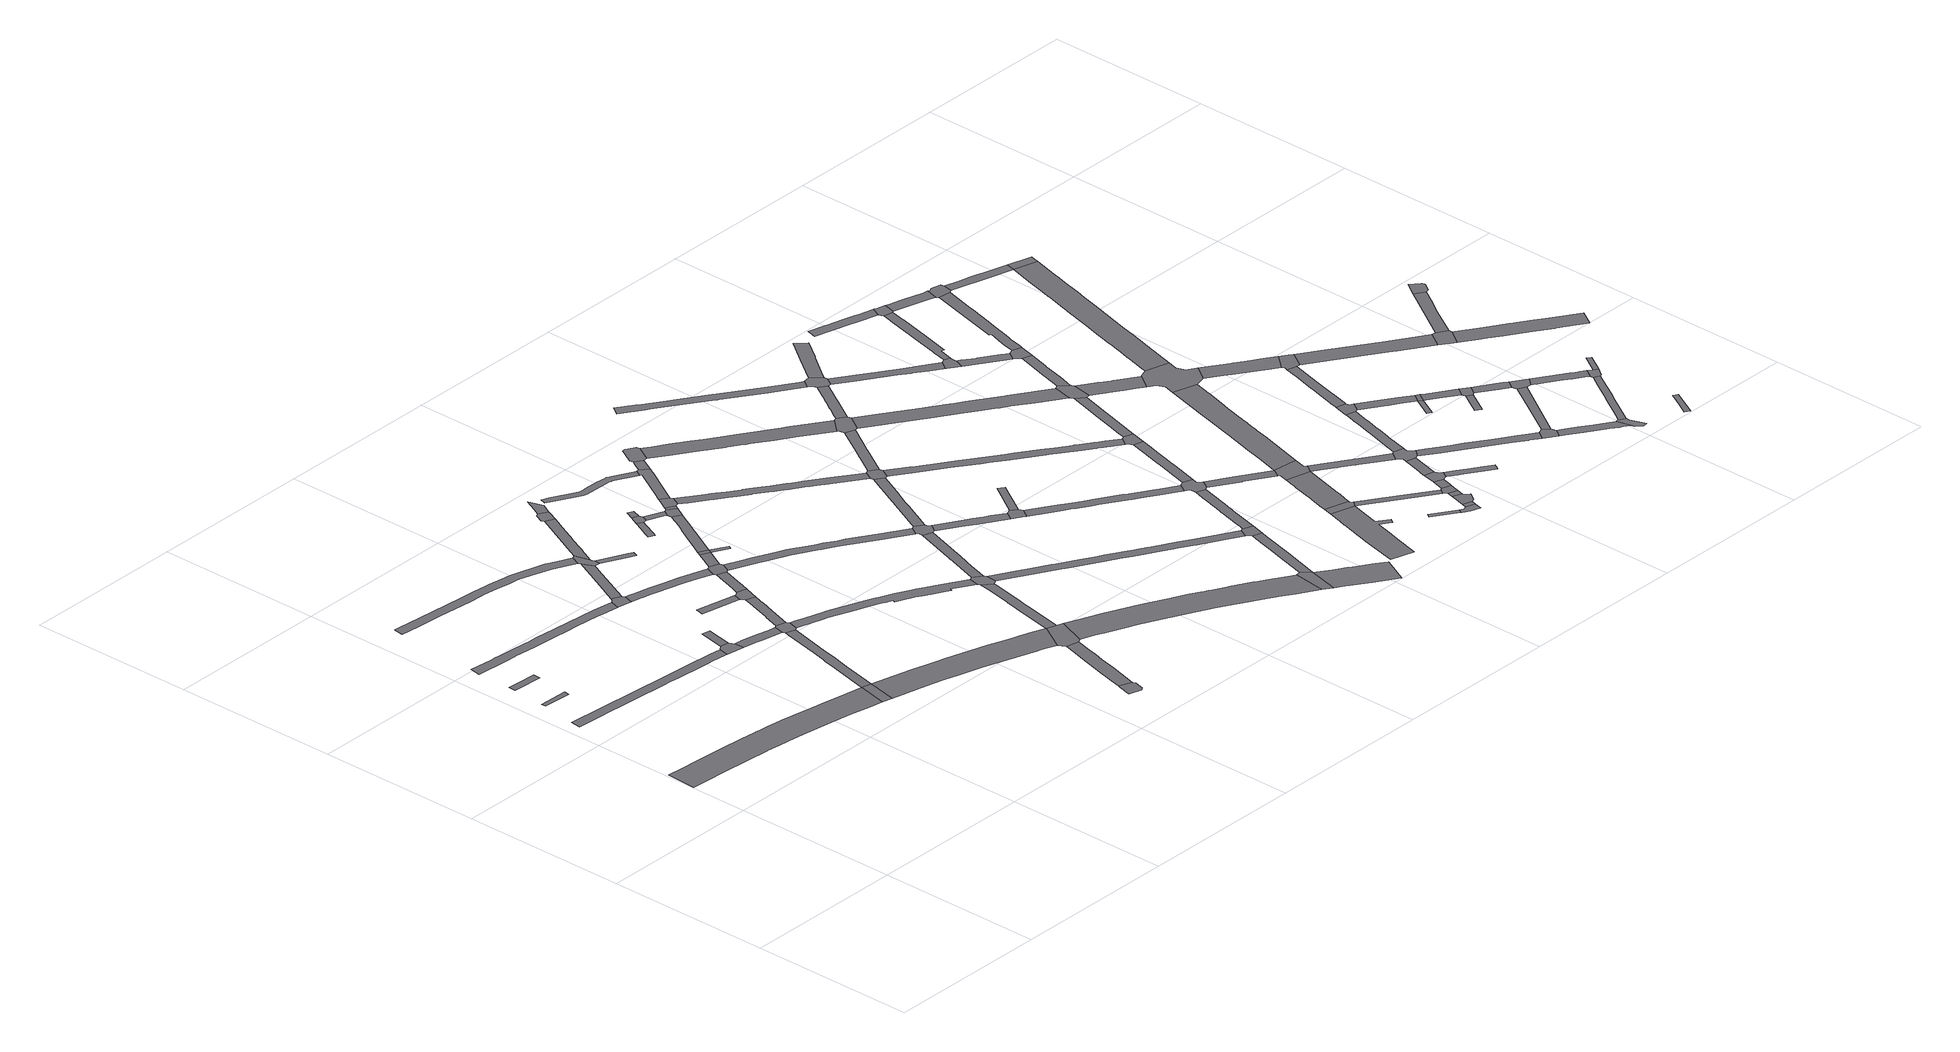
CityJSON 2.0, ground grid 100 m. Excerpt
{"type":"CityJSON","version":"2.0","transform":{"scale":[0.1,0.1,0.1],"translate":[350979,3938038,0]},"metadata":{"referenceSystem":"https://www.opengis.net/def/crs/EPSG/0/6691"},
"CityObjects":{
"road1":{"type":"Road","attributes":{"RoadStructureAttribute.sectionType":"1"},"geometry":[{"type":"MultiSurface","lod":"1","boundaries":[[[0,1,2,3]]]}]},
"road2":{"type":"Road","attributes":{"RoadStructureAttribute.sectionType":"1"},"geometry":[{"type":"MultiSurface","lod":"1","boundaries":[[[4,5,6,7,8,9]]]}]},
"road3":{"type":"Road","attributes":{"RoadStructureAttribute.sectionType":"1"},"geometry":[{"type":"MultiSurface","lod":"1","boundaries":[[[10,11,12,13,14,15,16,17,18,19,20,21,22,23,24,25,26,27,28,29,30,31,32,33,34,35,36,37,38,39,40,41,42,43,44]]]}]},
"road4":{"type":"Road","attributes":{"RoadStructureAttribute.sectionType":"1"},"geometry":[{"type":"MultiSurface","lod":"1","boundaries":[[[45,46,47,48,49,50,51,52,53,54,55,56,57,58,59,60,61,62,63,64,65,66,67,68,69,70,71]]]}]},
"road5":{"type":"Road","attributes":{"RoadStructureAttribute.sectionType":"1"},"geometry":[{"type":"MultiSurface","lod":"1","boundaries":[[[72,73,74,75,76,77,78,79,80,81,82,83,84,85,86,87,88,89,90,91,92,93,94,95,96,97,98,99,100]]]}]},
"road6":{"type":"Road","geometry":[{"type":"MultiSurface","lod":"1","boundaries":[[[43,101,102,103,44]]]}]},
"road7":{"type":"Road","attributes":{"RoadStructureAttribute.sectionType":"1"},"geometry":[{"type":"MultiSurface","lod":"1","boundaries":[[[104,105,106,107,108,109,110,111,112,113,114,115,116,117,118,119,120,121,122,123,124,125,126,127,128,129,130,131,132,133,134]]]}]},
"road8":{"type":"Road","geometry":[{"type":"MultiSurface","lod":"1","boundaries":[[[135,59,58,136,137,138,139]]]}]},
"road9":{"type":"Road","attributes":{"RoadStructureAttribute.sectionType":"1"},"geometry":[{"type":"MultiSurface","lod":"1","boundaries":[[[140,141,135,139]]]}]},
"road10":{"type":"Road","attributes":{"RoadStructureAttribute.sectionType":"1"},"geometry":[{"type":"MultiSurface","lod":"1","boundaries":[[[142,143,144,145,146,147,148,149,150,151,152,153,154,155,156,157,158,44,103]]]}]},
"road11":{"type":"Road","attributes":{"RoadStructureAttribute.sectionType":"1"},"geometry":[{"type":"MultiSurface","lod":"1","boundaries":[[[159,160,161,162,163,164,165,138,137,166,167,168,169]]]}]},
"road12":{"type":"Road","geometry":[{"type":"MultiSurface","lod":"1","boundaries":[[[170,82,81,171,172,173,174,175,176,177]]]}]},
"road13":{"type":"Road","geometry":[{"type":"MultiSurface","lod":"1","boundaries":[[[147,146,178,179,180,181,159,169]]]}]},
"road14":{"type":"Road","attributes":{"RoadStructureAttribute.sectionType":"1"},"geometry":[{"type":"MultiSurface","lod":"1","boundaries":[[[182,183,184,185,177,176,186,187,188,189,190]]]}]},
"road15":{"type":"Road","attributes":{"RoadStructureAttribute.sectionType":"1"},"geometry":[{"type":"MultiSurface","lod":"1","boundaries":[[[191,192,193,194]]]}]},
"road16":{"type":"Road","attributes":{"RoadStructureAttribute.sectionType":"1"},"geometry":[{"type":"MultiSurface","lod":"1","boundaries":[[[195,196,197,198,199,200,201,202,203,204,205,206,207,103,102,208,209,210,211,212,213,214,215,216,217]]]}]},
"road17":{"type":"Road","attributes":{"RoadStructureAttribute.sectionType":"1"},"geometry":[{"type":"MultiSurface","lod":"1","boundaries":[[[180,218,219,220,221,222,223,224,225,226,227,228,181]]]}]},
"road18":{"type":"Road","attributes":{"RoadStructureAttribute.sectionType":"1"},"geometry":[{"type":"MultiSurface","lod":"1","boundaries":[[[229,230,231,232,233,234,235,236,237,238,239,240,241,242,243,244,175,174]]]}]},
"road19":{"type":"Road","geometry":[{"type":"MultiSurface","lod":"1","boundaries":[[[245,246,247,248,118,117,182,190,249]]]}]},
"road20":{"type":"Road","geometry":[{"type":"MultiSurface","lod":"1","boundaries":[[[250,251,252,253,254,255,256,257,258]]]}]},
"road21":{"type":"Road","geometry":[{"type":"MultiSurface","lod":"1","boundaries":[[[193,224,223,259,260,261,194]]]}]},
"road22":{"type":"Road","attributes":{"RoadStructureAttribute.sectionType":"1"},"geometry":[{"type":"MultiSurface","lod":"1","boundaries":[[[262,263,264,265,245,249]]]}]},
"road23":{"type":"Road","attributes":{"RoadStructureAttribute.sectionType":"1"},"geometry":[{"type":"MultiSurface","lod":"1","boundaries":[[[259,266,267,268,269,270,271,260]]]}]},
"road24":{"type":"Road","attributes":{"RoadStructureAttribute.sectionType":"1"},"geometry":[{"type":"MultiSurface","lod":"1","boundaries":[[[272,273,274,275,253,252,276,277,278,279,280,281,282]]]}]},
"road25":{"type":"Road","attributes":{"RoadStructureAttribute.sectionType":"1"},"geometry":[{"type":"MultiSurface","lod":"1","boundaries":[[[283,284,285,286,287,288,289,290,291,292,293,294,295,296,297,248,247]]]}]},
"road26":{"type":"Road","geometry":[{"type":"MultiSurface","lod":"1","boundaries":[[[238,237,270,269,298,299,300,301]]]}]},
"road27":{"type":"Road","attributes":{"RoadStructureAttribute.sectionType":"1"},"geometry":[{"type":"MultiSurface","lod":"1","boundaries":[[[302,303,304,305,306,307,308,309,310,311,312,313,314,315,316,179,178,317,318,319,320,321,322,323,324,325,326,327,328,329,330,331,332,333,334]]]}]},
"road28":{"type":"Road","attributes":{"RoadStructureAttribute.sectionType":"1"},"geometry":[{"type":"MultiSurface","lod":"1","boundaries":[[[301,300,335,336]]]}]},
"road29":{"type":"Road","geometry":[{"type":"MultiSurface","lod":"1","boundaries":[[[295,294,337,338,339,340,341]]]}]},
"road30":{"type":"Road","geometry":[{"type":"MultiSurface","lod":"1","boundaries":[[[335,342,343,344,336]]]}]},
"road31":{"type":"Road","geometry":[{"type":"MultiSurface","lod":"1","boundaries":[[[281,345,346,347,195,217,282]]]}]},
"road32":{"type":"Road","attributes":{"RoadStructureAttribute.sectionType":"1"},"geometry":[{"type":"MultiSurface","lod":"1","boundaries":[[[338,348,349,350,339]]]}]},
"road33":{"type":"Road","geometry":[{"type":"MultiSurface","lod":"1","boundaries":[[[335,351,352,353,342]]]}]},
"road34":{"type":"Road","attributes":{"RoadStructureAttribute.sectionType":"1"},"geometry":[{"type":"MultiSurface","lod":"1","boundaries":[[[354,355,356,357,358,359,360,361]]]}]},
"road35":{"type":"Road","attributes":{"RoadStructureAttribute.sectionType":"1"},"geometry":[{"type":"MultiSurface","lod":"1","boundaries":[[[362,363,364,365,366,367,368,369,343,342,370,371,372,373,374,375,376,377]]]}]},
"road36":{"type":"Road","geometry":[{"type":"MultiSurface","lod":"1","boundaries":[[[360,378,379,380,381,382,361]]]}]},
"road37":{"type":"Road","attributes":{"RoadStructureAttribute.sectionType":"1"},"geometry":[{"type":"MultiSurface","lod":"1","boundaries":[[[347,383,384,385,386,387,388,389,390,391,392,393,394,395,396,397,195]]]}]},
"road38":{"type":"Road","geometry":[{"type":"MultiSurface","lod":"1","boundaries":[[[398,399,382,381]]]}]},
"road39":{"type":"Road","attributes":{"RoadStructureAttribute.sectionType":"1"},"geometry":[{"type":"MultiSurface","lod":"1","boundaries":[[[379,378,400,401,402,403]]]}]},
"road40":{"type":"Road","attributes":{"RoadStructureAttribute.sectionType":"1"},"geometry":[{"type":"MultiSurface","lod":"1","boundaries":[[[404,405,406,407,408,409,410,411,412,413,414,415,416,299,298,417,418,419,420,421,422,423,424,425,426,427,428]]]}]},
"road41":{"type":"Road","geometry":[{"type":"MultiSurface","lod":"1","boundaries":[[[402,377,376,429,430,403]]]}]},
"road42":{"type":"Road","attributes":{"RoadStructureAttribute.sectionType":"1"},"geometry":[{"type":"MultiSurface","lod":"1","boundaries":[[[431,430,429,432]]]}]},
"road43":{"type":"Road","geometry":[{"type":"MultiSurface","lod":"1","boundaries":[[[333,390,389,433,434,435,436,334]]]}]},
"road44":{"type":"Road","attributes":{"RoadStructureAttribute.sectionType":"1"},"geometry":[{"type":"MultiSurface","lod":"1","boundaries":[[[437,438,439,440,441,442,443,444,445,446,447,448,449,450,451,452,453,454,455,456,457,458,459,460,461,462,463,464,465,466]]]}]},
"road45":{"type":"Road","geometry":[{"type":"MultiSurface","lod":"1","boundaries":[[[467,468,469,470,471,431,432]]]}]},
"road46":{"type":"Road","attributes":{"RoadStructureAttribute.sectionType":"1"},"geometry":[{"type":"MultiSurface","lod":"1","boundaries":[[[472,473,474,475,476,436,435,477,478,479,480,481,482,483]]]}]},
"road47":{"type":"Road","attributes":{"RoadStructureAttribute.sectionType":"1"},"geometry":[{"type":"MultiSurface","lod":"1","boundaries":[[[449,448,484,485,486,487,470,469,488,489,490,491,492,493,494,495,496]]]}]},
"road48":{"type":"Road","attributes":{"RoadStructureAttribute.sectionType":"1"},"geometry":[{"type":"MultiSurface","lod":"1","boundaries":[[[497,498,499,500,501,502,503,504,505,506,507,508,509,510,511,512,513,514,515,516,517,518,519,346,345,520,521,522,523,524,525,526,527,528,529,530,531,532,533,534]]]}]},
"road49":{"type":"Road","geometry":[{"type":"MultiSurface","lod":"1","boundaries":[[[495,535,536,537,496]]]}]},
"road50":{"type":"Road","geometry":[{"type":"MultiSurface","lod":"1","boundaries":[[[482,538,539,540,541,542,404,428,543,544,483]]]}]},
"road51":{"type":"Road","attributes":{"RoadStructureAttribute.sectionType":"1"},"geometry":[{"type":"MultiSurface","lod":"1","boundaries":[[[545,546,547,548,549,550,551,552,553,554,555,556,557,558,559,560,561,562,563,564,468,467,565,566,567,568,569,570,571,572,573,574,575,576,577,578,579,580,581,582]]]}]},
"road52":{"type":"Road","geometry":[{"type":"MultiSurface","lod":"1","boundaries":[[[536,535,583,584,585,586,587,588]]]}]},
"road53":{"type":"Road","attributes":{"RoadStructureAttribute.sectionType":"1"},"geometry":[{"type":"MultiSurface","lod":"1","boundaries":[[[589,590,591,592,593,594,595,596,597,539,538]]]}]},
"road54":{"type":"Road","attributes":{"RoadStructureAttribute.sectionType":"1"},"geometry":[{"type":"MultiSurface","lod":"1","boundaries":[[[598,599,600,601,602,603,604,605,606,607,608,609,610,611,612,613,614,615,616,617,618,619,620,621,622,623,624,625,626,627,628,629,434,433]]]}]},
"road55":{"type":"Road","attributes":{"RoadStructureAttribute.sectionType":"1"},"geometry":[{"type":"MultiSurface","lod":"1","boundaries":[[[630,631,632,542,541,633,634,635,636,637]]]}]},
"road56":{"type":"Road","geometry":[{"type":"MultiSurface","lod":"1","boundaries":[[[638,593,592,639,640,641,642]]]}]},
"road57":{"type":"Road","geometry":[{"type":"MultiSurface","lod":"1","boundaries":[[[497,534,643,644,645]]]}]},
"road58":{"type":"Road","geometry":[{"type":"MultiSurface","lod":"1","boundaries":[[[581,637,636,646,647,648,649,582]]]}]},
"road59":{"type":"Road","attributes":{"RoadStructureAttribute.sectionType":"1"},"geometry":[{"type":"MultiSurface","lod":"1","boundaries":[[[650,651,652,653,654,655,656,657,658,659,660,661,662,663,664,665,666,667,668,669,670,671,672,673,674,675,584,583]]]}]},
"road60":{"type":"Road","attributes":{"RoadStructureAttribute.sectionType":"1"},"geometry":[{"type":"MultiSurface","lod":"1","boundaries":[[[676,677,638,642]]]}]},
"road61":{"type":"Road","attributes":{"RoadStructureAttribute.sectionType":"1"},"geometry":[{"type":"MultiSurface","lod":"1","boundaries":[[[678,679,680,681,682,683,684,685,686,687,688,644,643]]]}]},
"road62":{"type":"Road","attributes":{"RoadStructureAttribute.sectionType":"1"},"geometry":[{"type":"MultiSurface","lod":"1","boundaries":[[[644,689,690,691,692,693,694,695,696,697,698,699,700,645]]]}]},
"road63":{"type":"Road","attributes":{"RoadStructureAttribute.sectionType":"1"},"geometry":[{"type":"MultiSurface","lod":"1","boundaries":[[[701,702,703,704,705,706,649,648,707,708,709,710,711]]]}]},
"road64":{"type":"Road","attributes":{"RoadStructureAttribute.sectionType":"1"},"geometry":[{"type":"MultiSurface","lod":"1","boundaries":[[[712,713,714,715,716,717,718,719,720,721,722,723,724,725,726,727,728,729,730,731,732,733,734,641,640]]]}]},
"road65":{"type":"Road","geometry":[{"type":"MultiSurface","lod":"1","boundaries":[[[735,613,612,736,697,696,737,738]]]}]},
"road66":{"type":"Road","attributes":{"RoadStructureAttribute.sectionType":"1"},"geometry":[{"type":"MultiSurface","lod":"1","boundaries":[[[739,740,741,742,743,744,745,746,747,748,749,750,751,752,753,754,755,756,757,758,759]]]}]},
"road67":{"type":"Road","geometry":[{"type":"MultiSurface","lod":"1","boundaries":[[[760,761,762,662,661,763,764,765,766,701,711,767]]]}]},
"road68":{"type":"Road","attributes":{"RoadStructureAttribute.sectionType":"1"},"geometry":[{"type":"MultiSurface","lod":"1","boundaries":[[[768,769,770,771,772,773,774,775,776,777,778,779,780,781,782,735,738]]]}]},
"road69":{"type":"Road","attributes":{"RoadStructureAttribute.sectionType":"1"},"geometry":[{"type":"MultiSurface","lod":"1","boundaries":[[[783,784,785,786,787,788,789,790,791,792,793,794,795,796,797,798,799,800,801,802,803,804,805,806,807,808,809,810,811,812,813,814,815,816,817,818,819,820,821,822,647,646]]]}]},
"road70":{"type":"Road","attributes":{"RoadStructureAttribute.sectionType":"1"},"geometry":[{"type":"MultiSurface","lod":"1","boundaries":[[[823,824,825,826,827,828,829,830,831,832,833,834,835,836,762,761]]]}]},
"road71":{"type":"Road","geometry":[{"type":"MultiSurface","lod":"1","boundaries":[[[837,838,839,840,841,724,723,842,843,774,773,844]]]}]},
"road72":{"type":"Road","geometry":[{"type":"MultiSurface","lod":"1","boundaries":[[[845,846,847,848,849,850]]]}]},
"road73":{"type":"Road","geometry":[{"type":"MultiSurface","lod":"1","boundaries":[[[851,739,759,852,828,827,853,854,855]]]}]},
"road74":{"type":"Road","geometry":[{"type":"MultiSurface","lod":"1","boundaries":[[[856,857,858,859,860,861,862,863,864,865,866,847,867,868,869,870,848,847,846,871,872,873,874,875,876,877,878,879,880,881,882,883]]]}]},
"road75":{"type":"Road","attributes":{"RoadStructureAttribute.sectionType":"1"},"geometry":[{"type":"MultiSurface","lod":"1","boundaries":[[[884,885,886,887,888,889,890,891,892,893,894,895,841,840]]]}]},
"road76":{"type":"Road","attributes":{"RoadStructureAttribute.sectionType":"1"},"geometry":[{"type":"MultiSurface","lod":"1","boundaries":[[[896,897,898,899,900,901,837,844]]]}]},
"road77":{"type":"Road","attributes":{"RoadStructureAttribute.sectionType":"1"},"geometry":[{"type":"MultiSurface","lod":"1","boundaries":[[[902,903,904,905,906,907,908,909,910,911,912,913,914,915,916,917,918,919,920,921,922,760,767]]]}]},
"road78":{"type":"Road","attributes":{"RoadStructureAttribute.sectionType":"1"},"geometry":[{"type":"MultiSurface","lod":"1","boundaries":[[[923,924,925,926]]]}]},
"road79":{"type":"Road","geometry":[{"type":"MultiSurface","lod":"1","boundaries":[[[927,801,800,928,891,890,929]]]}]},
"road80":{"type":"Road","attributes":{"RoadStructureAttribute.sectionType":"1"},"geometry":[{"type":"MultiSurface","lod":"1","boundaries":[[[930,931,932,933,934,935,936,937,851,855]]]}]},
"road81":{"type":"Road","geometry":[{"type":"MultiSurface","lod":"1","boundaries":[[[938,939,940,941,942,943,899,898]]]}]},
"road82":{"type":"Road","attributes":{"RoadStructureAttribute.sectionType":"1"},"geometry":[{"type":"MultiSurface","lod":"1","boundaries":[[[853,944,945,946,947,948,949,950,951,952,953,954,955,956,957,854]]]}]},
"road83":{"type":"Road","geometry":[{"type":"MultiSurface","lod":"1","boundaries":[[[958,959,960,961,962,923,926,963,964]]]}]},
"road84":{"type":"Road","attributes":{"RoadStructureAttribute.sectionType":"1"},"geometry":[{"type":"MultiSurface","lod":"1","boundaries":[[[961,960,965,966]]]}]},
"road85":{"type":"Road","attributes":{"RoadStructureAttribute.sectionType":"1"},"geometry":[{"type":"MultiSurface","lod":"1","boundaries":[[[967,968,969,940,970,971,972,973,974,975,976,977,978,979,980,941,940,939,981,982,983,984,985,986,987,988,845,850]]]}]},
"road86":{"type":"Road","attributes":{"RoadStructureAttribute.sectionType":"1"},"geometry":[{"type":"MultiSurface","lod":"1","boundaries":[[[989,990,991,992,993,994,995,927,929]]]}]},
"road87":{"type":"Road","geometry":[{"type":"MultiSurface","lod":"1","boundaries":[[[965,996,997,998,999,1000,1001,966]]]}]},
"road88":{"type":"Road","attributes":{"RoadStructureAttribute.sectionType":"1"},"geometry":[{"type":"MultiSurface","lod":"1","boundaries":[[[1000,1002,1003,1001]]]}]},
"road89":{"type":"Road","geometry":[{"type":"MultiSurface","lod":"1","boundaries":[[[1004,869,868,1005,1003,1002,1006]]]}]},
"road90":{"type":"Road","attributes":{"RoadStructureAttribute.sectionType":"1"},"geometry":[{"type":"MultiSurface","lod":"1","boundaries":[[[1007,1008,1009,1004,1006]]]}]},
"road91":{"type":"Road","geometry":[{"type":"MultiSurface","lod":"1","boundaries":[[[1010,953,952,1011,1012,1013,1014,1015]]]}]},
"road92":{"type":"Road","geometry":[{"type":"MultiSurface","lod":"1","boundaries":[[[1016,1017,1018,1019,1020,1021,913,912,991,990]]]}]},
"road93":{"type":"Road","geometry":[{"type":"MultiSurface","lod":"1","boundaries":[[[1022,1009,1008,1023,1024,1025,1026,1027,1028]]]}]},
"road94":{"type":"Road","attributes":{"RoadStructureAttribute.sectionType":"1"},"geometry":[{"type":"MultiSurface","lod":"1","boundaries":[[[943,1029,1030,1031,1032,1033,1034,1035,1036,1037,1038,1039,1040,1041,1042,1043,1044,1045,1046,1047,1048,1049,1050,1051,899]]]}]},
"road95":{"type":"Road","attributes":{"RoadStructureAttribute.sectionType":"1"},"geometry":[{"type":"MultiSurface","lod":"1","boundaries":[[[1027,1052,1053,1054,1055,1056,1028]]]}]},
"road96":{"type":"Road","attributes":{"RoadStructureAttribute.sectionType":"1"},"geometry":[{"type":"MultiSurface","lod":"1","boundaries":[[[1057,1058,1059,1060,1061,1062,1063,1013,1012,1064,1065,1066,1067,1068]]]}]},
"road97":{"type":"Road","attributes":{"RoadStructureAttribute.sectionType":"1"},"geometry":[{"type":"MultiSurface","lod":"1","boundaries":[[[1020,1069,1070,1071,1072,1073,1074,1075,1076,1077,1021]]]}]},
"road98":{"type":"Road","attributes":{"RoadStructureAttribute.sectionType":"1"},"geometry":[{"type":"MultiSurface","lod":"1","boundaries":[[[1078,1079,1080,1081,1082,1083,1084,1085,1086,1087,1088,1089,1090,1024,1023]]]}]},
"road99":{"type":"Road","geometry":[{"type":"MultiSurface","lod":"1","boundaries":[[[974,973,1091,1092,1054,1053,1093,1094,1095,1096,1097,1098]]]}]},
"road100":{"type":"Road","attributes":{"RoadStructureAttribute.sectionType":"1"},"geometry":[{"type":"MultiSurface","lod":"1","boundaries":[[[1099,1100,1101,1102,1103,1104,1105,1106,1107,1108,1109,1110,1111,1112]]]}]},
"road101":{"type":"Road","attributes":{"RoadStructureAttribute.sectionType":"1"},"geometry":[{"type":"MultiSurface","lod":"1","boundaries":[[[1016,1113,1114,1115,1116,1117,1118,1119,1120,1121,1122,1123,1017]]]}]},
"road102":{"type":"Road","attributes":{"RoadStructureAttribute.sectionType":"1"},"geometry":[{"type":"MultiSurface","lod":"1","boundaries":[[[1124,1125,1126,1127,1128,1129,1130,1131,1132,1133,1134,1135,1136,1137,1138,1010,1015]]]}]},
"road103":{"type":"Road","geometry":[{"type":"MultiSurface","lod":"1","boundaries":[[[1139,1057,1068,1140,1074,1073,1141,1142,1143]]]}]},
"road104":{"type":"Road","attributes":{"RoadStructureAttribute.sectionType":"1"},"geometry":[{"type":"MultiSurface","lod":"1","boundaries":[[[1097,1144,1145,1146,1147,1148,1149,1150,1151,1152,1153,1154,1155,1156,1157,1158,1098]]]}]},
"road105":{"type":"Road","geometry":[{"type":"MultiSurface","lod":"1","boundaries":[[[1159,1160,1161,1105,1104,1132,1131,1162,1163]]]}]},
"road106":{"type":"Road","geometry":[{"type":"MultiSurface","lod":"1","boundaries":[[[1164,1165,1166,1167,1168,1117,1116,1169,1170,1045,1044,1171,1172]]]}]},
"road107":{"type":"Road","attributes":{"RoadStructureAttribute.sectionType":"1"},"geometry":[{"type":"MultiSurface","lod":"1","boundaries":[[[1173,1174,1175,1176,1177,1178,1179,1180,1181,1182,1183,1184,1185,1186,1187,1188,1189,1094,1093]]]}]},
"road108":{"type":"Road","geometry":[{"type":"MultiSurface","lod":"1","boundaries":[[[1190,1191,1151,1150,1192,1193,1194,1195,1196]]]}]},
"road109":{"type":"Road","attributes":{"RoadStructureAttribute.sectionType":"1"},"geometry":[{"type":"MultiSurface","lod":"1","boundaries":[[[1197,1198,1199,1200,1201,1202,1203,1204,1205,1206,1207,1208,1209,1210,1211,1212,1213,1214,1215,1216,1217,1139,1143]]]}]},
"road110":{"type":"Road","attributes":{"RoadStructureAttribute.sectionType":"1"},"geometry":[{"type":"MultiSurface","lod":"1","boundaries":[[[1218,1219,1220,1221,1222,1163,1162,1223,1224,1225,1226]]]}]},
"road111":{"type":"Road","attributes":{"RoadStructureAttribute.sectionType":"1"},"geometry":[{"type":"MultiSurface","lod":"1","boundaries":[[[1195,1227,1228,1229,1230,1231,1232,1233,1234,1235,1236,1196]]]}]},
"road112":{"type":"Road","attributes":{"RoadStructureAttribute.sectionType":"1"},"geometry":[{"type":"MultiSurface","lod":"1","boundaries":[[[1237,1238,1239,1193,1192,1240,1241,1242,1243]]]}]},
"road113":{"type":"Road","attributes":{"RoadStructureAttribute.sectionType":"1"},"geometry":[{"type":"MultiSurface","lod":"1","boundaries":[[[1244,1245,1246,1247,1248,1249,1250,1251,1252,1253,1254,1255,1164,1172]]]}]},
"road114":{"type":"Road","attributes":{"RoadStructureAttribute.sectionType":"1"},"geometry":[{"type":"MultiSurface","lod":"1","boundaries":[[[1256,1257,1258,1243]]]}]},
"road115":{"type":"Road","geometry":[{"type":"MultiSurface","lod":"1","boundaries":[[[1259,1180,1179,1260,1261,1262]]]}]},
"road116":{"type":"Road","geometry":[{"type":"MultiSurface","lod":"1","boundaries":[[[1211,1210,1263,1264,1265,1266,1267,1218,1226]]]}]},
"road117":{"type":"Road","geometry":[{"type":"MultiSurface","lod":"1","boundaries":[[[1237,1243,1258,1268]]]}]},
"road118":{"type":"Road","attributes":{"RoadStructureAttribute.sectionType":"1"},"geometry":[{"type":"MultiSurface","lod":"1","boundaries":[[[1269,1270,1271,1272,1273,1274,1275,1276,1277,1278,1279,1280,1281,1282,1283,1284,1285,1286,1287,1288,1168,1167,1289,1290,1291,1292,1293,1294,1295,1296,1297,1298,1299,1300,1301]]]}]},
"road119":{"type":"Road","geometry":[{"type":"MultiSurface","lod":"1","boundaries":[[[1230,1302,1303,1304,1250,1249,1305,1231]]]}]},
"road120":{"type":"Road","attributes":{"RoadStructureAttribute.sectionType":"1"},"geometry":[{"type":"MultiSurface","lod":"1","boundaries":[[[1306,1307,1308,1309,1310]]]}]},
"road121":{"type":"Road","attributes":{"RoadStructureAttribute.sectionType":"1"},"geometry":[{"type":"MultiSurface","lod":"1","boundaries":[[[1311,1312,1268,1258,1313,1314]]]}]},
"road122":{"type":"Road","attributes":{"RoadStructureAttribute.sectionType":"1"},"geometry":[{"type":"MultiSurface","lod":"1","boundaries":[[[1315,1316,1317,1261,1260,1318,1319,1320,1321,1322,1323,1324,1325,1326,1327,1328,1329,1330]]]}]},
"road123":{"type":"Road","attributes":{"RoadStructureAttribute.sectionType":"1"},"geometry":[{"type":"MultiSurface","lod":"1","boundaries":[[[1331,1332,1333,1334,1259,1262]]]}]},
"road124":{"type":"Road","attributes":{"RoadStructureAttribute.sectionType":"1"},"geometry":[{"type":"MultiSurface","lod":"1","boundaries":[[[1335,1336,1337,1338,1339,1264,1263,1340,1341,1342,1301,1343]]]}]},
"road125":{"type":"Road","geometry":[{"type":"MultiSurface","lod":"1","boundaries":[[[1344,1345,1311,1314,1306,1310]]]}]},
"road126":{"type":"Road","geometry":[{"type":"MultiSurface","lod":"1","boundaries":[[[1329,1346,1347,1348,1349,1350,1351,1330]]]}]},
"road127":{"type":"Road","attributes":{"RoadStructureAttribute.sectionType":"1"},"geometry":[{"type":"MultiSurface","lod":"1","boundaries":[[[1352,1353,1354,1355,1356,1345,1344,1357,1358,1359]]]}]},
"road128":{"type":"Road","attributes":{"RoadStructureAttribute.sectionType":"1"},"geometry":[{"type":"MultiSurface","lod":"1","boundaries":[[[1360,1361,1362,1363,1364,1303,1302,1365,1366,1367,1368]]]}]},
"road129":{"type":"Road","geometry":[{"type":"MultiSurface","lod":"1","boundaries":[[[1333,1332,1369,1370,1352,1359]]]}]},
"road130":{"type":"Road","geometry":[{"type":"MultiSurface","lod":"1","boundaries":[[[1301,1300,1371,1372,1343]]]}]},
"road131":{"type":"Road","attributes":{"RoadStructureAttribute.sectionType":"1"},"geometry":[{"type":"MultiSurface","lod":"1","boundaries":[[[1350,1373,1374,1375,1376,1377,1378,1379,1380,1381,1382,1383,1384,1351]]]}]},
"road132":{"type":"Road","attributes":{"RoadStructureAttribute.sectionType":"1"},"geometry":[{"type":"MultiSurface","lod":"1","boundaries":[[[1385,1386,1387,1388,1389,1390,1391,1392,1370,1369,1393,1394,1395,1396,1397,1398,1399,1400,1401]]]}]},
"road133":{"type":"Road","attributes":{"RoadStructureAttribute.sectionType":"1"},"geometry":[{"type":"MultiSurface","lod":"1","boundaries":[[[1402,1403,1404,1405,1406]]]}]},
"road134":{"type":"Road","geometry":[{"type":"MultiSurface","lod":"1","boundaries":[[[1407,1408,1409,1360,1368,1410,1411,1412]]]}]},
"road135":{"type":"Road","geometry":[{"type":"MultiSurface","lod":"1","boundaries":[[[1413,1401,1400,1414,1378,1377,1415,1416]]]}]},
"road136":{"type":"Road","geometry":[{"type":"MultiSurface","lod":"1","boundaries":[[[1417,1418,1413,1416]]]}]},
"road137":{"type":"Road","attributes":{"RoadStructureAttribute.sectionType":"1"},"geometry":[{"type":"MultiSurface","lod":"1","boundaries":[[[1408,1419,1420,1421,1422,1423,1409]]]}]},
"road138":{"type":"Road","attributes":{"RoadStructureAttribute.sectionType":"1"},"geometry":[{"type":"MultiSurface","lod":"1","boundaries":[[[1424,1425,1426,1427,1428,1429,1430,1431,1432,1433,1434,1435,1436,1437,1438,1439,1440,1441,1442,1443,1407,1412]]]}]},
"road139":{"type":"Road","geometry":[{"type":"MultiSurface","lod":"1","boundaries":[[[1444,1445,1446,1447,1448,1423,1422,1449]]]}]}
},
"vertices":[
[295,2466,0],[296,2496,0],[124,2505,0],[123,2476,0],
[174,2699,0],[317,2689,0],[320,2734,0],[216,2741,0],[141,2746,0],[138,2701,0],
[1261,1386,0],[1177,1401,0],[1129,1410,0],[987,1434,0],[977,1435,0],[832,1458,0],[824,1458,0],[731,1470,0],[701,1473,0],[675,1477,0],[647,1480,0],[643,1480,0],[551,1489,0],[404,1502,0],[236,1514,0],[214,1516,0],[124,1521,0],[123,1521,0],[18,1528,0],[7,1347,0],[29,1345,0],[119,1340,0],[231,1333,0],[394,1321,0],[541,1308,0],[547,1307,0],[626,1299,0],[693,1292,0],[723,1288,0],[815,1276,0],[958,1255,0],[1106,1231,0],[1236,1206,0],[1313,1190,0],[1354,1367,0],
[81,2203,0],[249,2191,0],[289,2188,0],[400,2180,0],[416,2179,0],[487,2172,0],[687,2157,0],[741,2154,0],[799,2150,0],[961,2136,0],[1020,2131,0],[1045,2129,0],[1129,2119,0],[1146,2117,0],[1155,2176,0],[1136,2179,0],[1076,2186,0],[1051,2189,0],[966,2196,0],[822,2207,0],[808,2208,0],[692,2217,0],[614,2223,0],[492,2232,0],[352,2244,0],[293,2248,0],[88,2265,0],
[337,2935,0],[398,2931,0],[405,2931,0],[536,2920,0],[688,2908,0],[771,2901,0],[846,2895,0],[988,2881,0],[1023,2877,0],[1128,2862,0],[1146,2921,0],[1029,2937,0],[852,2955,0],[843,2956,0],[756,2964,0],[734,2965,0],[693,2968,0],[619,2975,0],[559,2979,0],[541,2980,0],[505,2983,0],[466,2986,0],[461,2987,0],[452,2987,0],[341,2995,0],[324,2998,0],[293,3000,0],[147,3013,0],[138,2951,0],
[1314,1190,0],[1375,1176,0],[1413,1354,0],
[181,3521,0],[227,3517,0],[308,3510,0],[452,3498,0],[665,3478,0],[750,3471,0],[768,3470,0],[854,3460,0],[944,3447,0],[994,3440,0],[1000,3439,0],[1106,3407,0],[1192,3382,0],[1329,3319,0],[1354,3373,0],[1277,3410,0],[1215,3440,0],[1213,3440,0],[1005,3500,0],[1004,3500,0],[951,3508,0],[864,3521,0],[850,3522,0],[783,3529,0],[773,3530,0],[763,3531,0],[721,3534,0],[671,3538,0],[457,3558,0],[216,3579,0],[188,3581,0],
[1184,2197,0],[1209,2108,0],[1255,2101,0],[1254,2160,0],[1235,2191,0],
[1266,2346,0],[1217,2356,0],
[1464,1572,0],[1481,1645,0],[1488,1672,0],[1512,1774,0],[1570,2018,0],[1512,2035,0],[1506,2011,0],[1454,1787,0],[1438,1720,0],[1435,1708,0],[1428,1682,0],[1423,1658,0],[1410,1606,0],[1406,1587,0],[1399,1557,0],[1381,1479,0],[1377,1463,0],
[1517,2111,0],[1475,2119,0],[1410,2133,0],[1385,2138,0],[1301,2154,0],[1284,2157,0],[1280,2158,0],[1290,2095,0],[1335,2087,0],[1373,2079,0],[1502,2052,0],
[1163,2930,0],[1135,2861,0],[1169,2857,0],[1200,2850,0],[1217,2847,0],[1235,2904,0],[1226,2922,0],[1171,2947,0],
[1587,2029,0],[1602,2087,0],[1593,2105,0],[1535,2120,0],
[1336,3300,0],[1325,3276,0],[1284,3189,0],[1234,3082,0],[1289,3056,0],[1330,3147,0],[1349,3188,0],[1361,3214,0],[1370,3234,0],
[1381,2536,0],[1372,2491,0],[1612,2441,0],[1622,2487,0],
[2443,1050,0],[2369,1077,0],[2293,1104,0],[2258,1115,0],[2179,1142,0],[2116,1163,0],[1966,1209,0],[1921,1223,0],[1856,1242,0],[1824,1251,0],[1803,1256,0],[1657,1295,0],[1508,1332,0],[1472,1155,0],[1622,1118,0],[1701,1097,0],[1787,1074,0],[1920,1035,0],[2068,989,0],[2242,931,0],[2256,926,0],[2296,912,0],[2351,891,0],
[1637,2243,0],[1663,2324,0],[1665,2329,0],[1674,2362,0],[1675,2362,0],[1685,2395,0],[1628,2414,0],[1608,2350,0],[1605,2339,0],[1568,2223,0],[1565,2216,0],
[1249,2840,0],[1281,2835,0],[1294,2832,0],[1333,2823,0],[1377,2813,0],[1459,2792,0],[1545,2768,0],[1630,2743,0],[1712,2716,0],[1734,2772,0],[1648,2801,0],[1563,2826,0],[1477,2849,0],[1387,2873,0],[1297,2893,0],[1257,2900,0],
[1407,3268,0],[1401,3283,0],[1398,3291,0],[1373,3380,0],[1407,3232,0],
[2318,271,0],[2332,330,0],[2325,349,0],[2250,377,0],[2245,359,0],[2237,330,0],[2230,302,0],[2224,280,0],[2301,259,0],
[1714,2483,0],[1655,2501,0],[1631,2485,0],
[1549,3161,0],[1592,3140,0],[1608,3174,0],[1579,3188,0],
[1727,2525,0],[1728,2529,0],[1742,2572,0],[1776,2676,0],[1719,2697,0],[1670,2542,0],
[2358,787,0],[2336,702,0],[2293,540,0],[2253,389,0],[2370,517,0],[2395,622,0],[2413,680,0],[2414,684,0],[2423,719,0],[2453,831,0],[2374,846,0],
[1427,3353,0],[1433,3367,0],[1448,3396,0],[1464,3432,0],[1485,3477,0],[1490,3489,0],[1496,3501,0],[1511,3534,0],[1550,3618,0],[1555,3629,0],[1561,3640,0],[1592,3706,0],[1536,3729,0],[1457,3559,0],[1410,3458,0],
[1794,2685,0],[1819,2741,0],[1811,2760,0],[1753,2779,0],
[2418,1757,0],[2342,1798,0],[2296,1823,0],[2267,1839,0],[2266,1840,0],[2189,1877,0],[2115,1908,0],[2104,1913,0],[2089,1919,0],[2034,1942,0],[1953,1973,0],[1821,2022,0],[1798,2031,0],[1696,2061,0],[1634,2080,0],[1615,2022,0],[1743,1983,0],[1777,1973,0],[1934,1916,0],[2012,1885,0],[2073,1861,0],[2091,1853,0],[2130,1835,0],[2127,1821,0],[2157,1807,0],[2233,1771,0],[2266,1753,0],[2308,1731,0],[2381,1691,0],[2409,1675,0],[2415,1689,0],[2544,1618,0],[2559,1677,0],
[1870,2871,0],[1815,2900,0],
[1618,3763,0],[1626,3781,0],[1573,3809,0],[1552,3799,0],[1529,3748,0],
[1883,2896,0],[1829,2924,0],[1824,2917,0],
[2475,844,0],[2539,1014,0],[2501,1028,0],
[1656,3843,0],[1630,3931,0],[1594,3853,0],
[1896,2859,0],[1973,2822,0],[1982,2841,0],
[1815,3308,0],[1790,3254,0],[1775,3222,0],[1811,3205,0],[1822,3230,0],[1858,3307,0],[1873,3339,0],[1839,3360,0],
[1992,3233,0],[1986,3220,0],[1967,3181,0],[1943,3138,0],[1941,3134,0],[1913,3082,0],[1883,3028,0],[1852,2969,0],[1965,3052,0],[1976,3073,0],[1991,3102,0],[2016,3149,0],[2032,3180,0],[2044,3206,0],[2061,3237,0],[2009,3265,0],
[1895,3343,0],[1911,3379,0],[1904,3382,0],[1903,3400,0],[1866,3416,0],
[2512,1080,0],[2550,1276,0],[2551,1284,0],[2558,1315,0],[2565,1348,0],[2603,1538,0],[2607,1555,0],[2553,1599,0],[2542,1538,0],[2533,1494,0],[2509,1374,0],[2508,1373,0],[2506,1359,0],[2494,1302,0],[2492,1295,0],
[1923,3452,0],[1885,3466,0],
[1988,3303,0],[2003,3296,0],[2006,3295,0],[2027,3329,0],
[2750,2249,0],[2594,2344,0],[2439,2435,0],[2398,2457,0],[2331,2497,0],[2300,2513,0],[2275,2527,0],[2157,2594,0],[2105,2616,0],[2036,2648,0],[1989,2669,0],[1968,2677,0],[1917,2699,0],[1965,2614,0],[2000,2598,0],[2129,2540,0],[2143,2532,0],[2269,2465,0],[2274,2462,0],[2278,2460,0],[2290,2454,0],[2314,2440,0],[2367,2410,0],[2562,2292,0],[2719,2198,0],
[2095,3300,0],[2045,3334,0],
[2055,3353,0],[2108,3325,0],
[2634,1567,0],[2640,1634,0],[2630,1649,0],[2578,1686,0],
[1734,3828,0],[1870,3754,0],[1896,3748,0],[1897,3748,0],[1923,3748,0],[2037,3747,0],[2056,3746,0],[2070,3744,0],[2077,3742,0],[2078,3742,0],[2207,3678,0],[2219,3672,0],[2239,3710,0],[2236,3711,0],[2227,3718,0],[2115,3774,0],[2093,3785,0],[2091,3785,0],[2086,3787,0],[2077,3788,0],[2060,3790,0],[2039,3792,0],[2030,3792,0],[1924,3793,0],[1916,3793,0],[1901,3793,0],[1885,3797,0],[1731,3872,0],[1692,3891,0],[1678,3856,0],
[2128,3330,0],[2156,3383,0],[2151,3403,0],[2099,3433,0],[2078,3396,0],
[2653,1918,0],[2652,1915,0],[2646,1896,0],[2646,1895,0],[2612,1791,0],[2631,1654,0],[2666,1765,0],[2681,1811,0],[2706,1885,0],[2710,1899,0],[2788,2140,0],[2730,2159,0],
[2231,3665,0],[2147,3518,0],[2145,3515,0],[2129,3486,0],[2199,3487,0],[2282,3634,0],[2283,3634,0],[2284,3637,0],[2286,3640,0],[2289,3646,0],[2290,3648,0],[2304,3674,0],[2256,3711,0],
[3716,432,0],[3677,457,0],[3659,467,0],[3586,511,0],[3521,550,0],[3517,552,0],[3513,555,0],[3396,618,0],[3388,622,0],[3314,661,0],[3295,671,0],[3274,683,0],[3256,692,0],[3201,720,0],[3143,749,0],[3120,761,0],[3100,771,0],[2988,825,0],[2952,842,0],[2873,877,0],[2760,926,0],[2749,931,0],[2616,985,0],[2562,812,0],[2611,792,0],[2697,757,0],[2810,708,0],[2815,706,0],[2921,657,0],[3049,596,0],[3179,530,0],[3288,472,0],[3317,456,0],[3435,389,0],[3477,364,0],[3489,357,0],[3570,307,0],[3690,236,0],
[2347,3756,0],[2300,3787,0],[2290,3772,0],
[2805,2145,0],[2842,2194,0],[2825,2204,0],[2820,2223,0],[2768,2256,0],[2729,2192,0],[2735,2173,0],
[3003,2814,0],[2841,2924,0],[2826,2934,0],[2758,2979,0],[2743,2989,0],[2716,3007,0],[2687,3026,0],[2662,3044,0],[2618,3072,0],[2590,3090,0],[2549,3118,0],[2496,3155,0],[2462,3175,0],[2461,3175,0],[2424,3199,0],[2392,3220,0],[2346,3252,0],[2326,3267,0],[2284,3293,0],[2281,3295,0],[2175,3298,0],[2284,3223,0],[2293,3219,0],[2352,3176,0],[2394,3151,0],[2459,3108,0],[2464,3104,0],[2536,3056,0],[2547,3048,0],[2561,3039,0],[2619,3000,0],[2628,2994,0],[2697,2948,0],[2719,2933,0],[2751,2912,0],[2806,2875,0],[2990,2752,0],[3017,2805,0],
[2371,3759,0],[2425,3855,0],[2420,3875,0],[2369,3904,0],[2349,3904,0],[2295,3808,0],
[2934,2068,0],[3003,2026,0],[3091,1974,0],[3162,1931,0],[3193,1982,0],[3120,2027,0],[3086,2047,0],[3033,2079,0],[3010,2093,0],
[2685,1539,0],[2792,1479,0],[2937,1399,0],[2984,1373,0],[3131,1291,0],[3170,1269,0],[3232,1235,0],[3294,1200,0],[3463,1106,0],[3491,1090,0],[3515,1077,0],[3601,1029,0],[3605,1027,0],[3730,957,0],[3837,898,0],[3866,950,0],[3761,1009,0],[3629,1082,0],[3558,1122,0],[3494,1158,0],[3432,1193,0],[3414,1203,0],[3324,1253,0],[3320,1256,0],[3249,1295,0],[3206,1319,0],[3160,1343,0],[3090,1383,0],[2973,1448,0],[2953,1459,0],[2823,1531,0],[2807,1540,0],
[2981,2706,0],[2855,2438,0],[2779,2279,0],[2910,2415,0],[2926,2453,0],[2978,2560,0],[3044,2697,0],[2994,2732,0],
[3222,1989,0],[3217,1898,0],[3237,1885,0],[3268,1937,0],[3261,1966,0],
[3743,202,0],[3789,387,0],[3744,439,0],
[3064,2701,0],[3093,2757,0],[3090,2778,0],[3037,2810,0],
[2474,3692,0],[2597,3613,0],[2646,3583,0],[2649,3579,0],[2731,3526,0],[2737,3522,0],[2812,3475,0],[2824,3468,0],[2845,3454,0],[2952,3384,0],[3050,3322,0],[3236,3202,0],[3310,3286,0],[3111,3414,0],[3095,3425,0],[3073,3439,0],[2898,3551,0],[2884,3560,0],[2870,3568,0],[2867,3570,0],[2794,3618,0],[2716,3668,0],[2657,3706,0],[2559,3769,0],[2494,3811,0],[2480,3819,0],
[3386,2165,0],[3348,2189,0],
[3785,177,0],[3814,159,0],[3819,155,0],[3921,89,0],[4053,3,0],[4133,164,0],[4077,202,0],[3971,271,0],[3947,286,0],[3909,311,0],[3880,329,0],
[3800,416,0],[3855,616,0],[3856,617,0],[3875,687,0],[3887,730,0],[3892,748,0],[3911,820,0],[3920,853,0],[3863,868,0],[3853,834,0],[3806,662,0],[3798,633,0],
[3252,3161,0],[3169,3026,0],[3146,2988,0],[3113,2934,0],[3110,2929,0],[3040,2814,0],[3197,2955,0],[3201,2963,0],[3238,3023,0],[3301,3126,0],[3309,3138,0],
[3337,1825,0],[3409,1783,0],[3444,1762,0],[3468,1746,0],[3541,1702,0],[3575,1682,0],[3729,1589,0],[3731,1587,0],[3785,1555,0],[3844,1519,0],[3930,1468,0],[3974,1441,0],[4005,1493,0],[3908,1551,0],[3877,1570,0],[3761,1640,0],[3734,1656,0],[3608,1732,0],[3594,1740,0],[3544,1770,0],[3498,1798,0],[3430,1839,0],[3368,1877,0],
[3885,956,0],[3855,888,0],[3927,877,0],[3943,935,0],
[3504,3665,0],[3481,3680,0],[3325,3781,0],[3109,3924,0],[3090,3936,0],[2963,4020,0],[2854,4092,0],[2774,4144,0],[2743,4164,0],[2711,4185,0],[2646,4228,0],[2612,4178,0],[2740,4094,0],[2763,4080,0],[2811,4048,0],[3058,3886,0],[3068,3879,0],[3074,3874,0],[3294,3730,0],[3352,3692,0],[3473,3615,0],
[3387,3235,0],[3382,3258,0],[3331,3290,0],[3241,3199,0],[3243,3197,0],[3251,3166,0],[3252,3162,0],[3330,3142,0],
[3991,1116,0],[3997,1136,0],[4002,1156,0],[4006,1171,0],[4033,1271,0],[4060,1368,0],[4001,1384,0],[3994,1356,0],[3984,1321,0],[3975,1290,0],[3944,1173,0],[3938,1153,0],[3935,1143,0],[3900,1010,0],[3893,983,0],
[3076,2693,0],[3191,2616,0],[3285,2553,0],[3348,2511,0],[3384,2487,0],[3481,2421,0],[3521,2394,0],[3615,2332,0],[3617,2330,0],[3628,2323,0],[3646,2311,0],[3775,2224,0],[3786,2217,0],[3917,2129,0],[4001,2072,0],[4004,2070,0],[4029,2052,0],[4127,1986,0],[4161,2037,0],[4085,2089,0],[4045,2115,0],[4035,2122,0],[3955,2176,0],[3949,2180,0],[3948,2181,0],[3943,2184,0],[3910,2206,0],[3860,2239,0],[3796,2282,0],[3764,2304,0],[3716,2337,0],[3713,2338,0],[3712,2339,0],[3680,2361,0],[3640,2388,0],[3485,2493,0],[3433,2528,0],[3385,2561,0],[3224,2666,0],[3212,2675,0],
[3467,3397,0],[3472,3405,0],[3482,3422,0],[3523,3489,0],[3554,3541,0],[3504,3575,0],[3454,3493,0],[3451,3487,0],[3430,3453,0],[3417,3431,0],[3413,3425,0],[3388,3384,0],[3382,3374,0],[3347,3316,0],
[4109,1430,0],[4091,1440,0],[4084,1459,0],[4091,1487,0],[4033,1503,0],[4000,1425,0],[4007,1407,0],[4078,1378,0],
[4315,769,0],[4300,713,0],[4445,673,0],[4472,704,0],[4457,715,0],[4460,729,0],
[3548,3671,0],[3498,3599,0],[3573,3542,0],[3606,3594,0],[3603,3617,0],
[4304,153,0],[4334,266,0],[4346,309,0],[4355,342,0],[4384,450,0],[4386,457,0],[4433,427,0],[4452,415,0],[4468,442,0],[4395,490,0],[4417,571,0],[4654,538,0],[4844,415,0],[4866,448,0],[4665,578,0],[4281,644,0],[4278,631,0],[4277,628,0],[4276,623,0],[4266,588,0],[4265,583,0],[4260,564,0],[4230,455,0],[4225,437,0],[4213,393,0],[4166,202,0],[4158,170,0],[4297,131,0],
[4135,1650,0],[4147,1694,0],[4148,1698,0],[4155,1722,0],[4180,1814,0],[4194,1866,0],[4214,1939,0],[4153,1951,0],[4133,1872,0],[4097,1738,0],[4083,1686,0],[4055,1583,0],
[4244,1278,0],[4245,1278,0],[4410,1179,0],[4441,1231,0],[4277,1329,0],[4261,1338,0],
[3597,2970,0],[3664,2926,0],[3814,2830,0],[3831,2819,0],[3847,2809,0],[3896,2777,0],[3968,2730,0],[3979,2723,0],[4027,2693,0],[4137,2621,0],[4292,2522,0],[4316,2637,0],[4098,2778,0],[4088,2785,0],[4070,2796,0],[3908,2900,0],[3856,2933,0],[3836,2946,0],[3681,3046,0],[3647,3068,0],[3497,3163,0],
[4773,240,0],[4633,333,0],[4617,309,0],[4759,217,0],
[4180,2044,0],[4142,1976,0],[4238,2028,0],
[3638,3665,0],[3726,3783,0],[3729,3786,0],[3730,3788,0],[3817,3908,0],[3760,3966,0],[3661,3829,0],[3549,3673,0],
[4424,1171,0],[4411,1120,0],[4555,1081,0],[4588,1131,0],[4572,1141,0],[4592,1215,0],
[3692,3465,0],[3751,3426,0],[3875,3348,0],[3936,3304,0],[3943,3300,0],[4020,3249,0],[4064,3222,0],[4082,3210,0],[4093,3204,0],[4126,3255,0],[4035,3313,0],[3950,3367,0],[3835,3440,0],[3769,3485,0],
[4863,170,0],[4872,201,0],[4877,219,0],[4819,235,0],[4802,228,0],[4766,212,0],[4806,186,0],
[4885,247,0],[4827,263,0],
[4470,766,0],[4484,814,0],[4488,832,0],[4743,961,0],[4766,946,0],[4778,939,0],[4945,830,0],[4978,881,0],[4948,901,0],[4920,919,0],[4809,991,0],[4805,993,0],[4782,1007,0],[4775,1012,0],[4394,1059,0],[4394,1057,0],[4385,1026,0],[4372,976,0],[4357,923,0],[4355,915,0],[4345,880,0],[4322,794,0],
[4307,2280,0],[4356,2454,0],[4304,2497,0],[4261,2345,0],[4248,2295,0],[4210,2155,0],[4190,2082,0],
[4904,254,0],[4937,304,0],[4916,317,0],[4914,322,0],[4909,336,0],[4853,358,0],
[4921,378,0],[4863,394,0],
[4879,453,0],[4858,406,0],[4937,437,0],
[4942,455,0],[4956,506,0],[4900,529,0],
[4152,3264,0],[4098,3200,0],[4164,3155,0],[4189,3213,0],[4184,3237,0],[4189,3255,0],
[4381,2461,0],[4401,2581,0],[4393,2597,0],[4393,2598,0],[4393,2602,0],[4344,2649,0],
[4902,541,0],[4985,518,0],[5009,556,0],[4991,567,0],[4990,570,0],[4981,595,0],[4921,612,0],
[4626,1342,0],[4664,1470,0],[4667,1479,0],[4689,1568,0],[4693,1583,0],[4698,1607,0],[4709,1650,0],[4711,1656,0],[4723,1701,0],[4725,1707,0],[4732,1735,0],[4764,1853,0],[4770,1871,0],[4806,2004,0],[4808,2012,0],[4836,2113,0],[4690,2152,0],[4627,1918,0],[4580,1736,0],[4579,1733,0],[4554,1641,0],[4507,1470,0],[4476,1352,0],
[4984,609,0],[5025,761,0],[4966,777,0],[4940,682,0],[4922,618,0],
[4429,3056,0],[4398,3077,0],[4393,3080,0],[4281,3150,0],[4276,3153,0],[4236,3181,0],[4210,3199,0],[4180,3145,0],[4226,3115,0],[4274,3085,0],[4369,3024,0],[4396,3006,0],
[4420,2697,0],[4447,2795,0],[4455,2826,0],[4456,2830,0],[4490,2951,0],[4432,2969,0],[4420,2924,0],[4389,2813,0],[4388,2809,0],
[4988,515,0],[5040,482,0],[5065,466,0],[5113,435,0],[5178,393,0],[5221,366,0],[5236,389,0],[5240,396,0],[5245,404,0],[5179,447,0],[5136,474,0],[5050,529,0],[5037,538,0],
[4965,817,0],[4972,799,0],[5043,768,0],[5083,815,0],[5056,832,0],[5049,851,0],[5055,873,0],[4997,889,0],
[3994,3904,0],[3996,3903,0],[4109,3872,0],[4139,3864,0],[4148,3862,0],[4273,3828,0],[4295,3884,0],[4211,3907,0],[4187,3913,0],[4123,3931,0],[4012,3961,0],[4011,3961,0],[3905,3991,0],[3889,3932,0],
[4504,2383,0],[4539,2360,0],[4594,2325,0],[4644,2293,0],[4703,2385,0],[4579,2466,0],[4577,2467,0],[4570,2472,0],[4533,2495,0],[4507,2513,0],[4464,2541,0],
[4198,3292,0],[4210,3338,0],[4211,3340,0],[4230,3333,0],[4272,3496,0],[4322,3696,0],[4318,3697,0],[4342,3790,0],[4285,3798,0],[4261,3703,0],[4229,3574,0],[4216,3522,0],[4204,3472,0],[4177,3364,0],[4174,3352,0],
[4458,3064,0],[4420,2990,0],[4492,2957,0],[4514,3042,0],[4516,3047,0],
[5090,1006,0],[5096,1024,0],[5114,1087,0],[5124,1130,0],[5140,1188,0],[5152,1232,0],[5173,1310,0],[5114,1323,0],[5105,1289,0],[5096,1256,0],[5084,1211,0],[5061,1124,0],[5056,1105,0],[5036,1035,0],[5019,971,0],
[4319,3878,0],[4310,3880,0],[4302,3883,0],[4349,3794,0],[4368,3865,0],
[4963,2221,0],[4909,2256,0],[4889,2309,0],[4905,2367,0],[4760,2407,0],[4689,2264,0],[4708,2218,0],[4848,2116,0],[4903,2128,0],
[5153,697,0],[5210,660,0],[5380,550,0],[5476,490,0],[5549,441,0],[5554,438,0],[5611,401,0],[5644,452,0],[5583,491,0],[5546,516,0],[5533,525,0],[5445,581,0],[5412,601,0],[5306,671,0],[5242,711,0],[5210,733,0],[5127,786,0],
[5117,1332,0],[5117,1330,0],[5192,1317,0],[5225,1368,0],[5205,1381,0],[5197,1399,0],[5139,1415,0],
[4520,3063,0],[4523,3075,0],[4542,3146,0],[4543,3150,0],[4543,3152,0],[4547,3166,0],[4570,3249,0],[4574,3261,0],[4576,3272,0],[4579,3281,0],[4599,3355,0],[4635,3490,0],[4647,3536,0],[4691,3699,0],[4615,3709,0],[4513,3313,0],[4499,3259,0],[4514,3254,0],[4481,3151,0],[4472,3115,0],[4462,3077,0],
[4625,3795,0],[4598,3802,0],[4475,3835,0],[4466,3838,0],[4391,3858,0],[4355,3792,0],[4393,3781,0],[4562,3735,0],[4605,3723,0],
[5202,1416,0],[5259,1627,0],[5284,1723,0],[5317,1845,0],[5259,1861,0],[5237,1779,0],[5200,1642,0],[5193,1616,0],[5146,1444,0],[5144,1436,0],
[5502,1189,0],[5428,1237,0],[5366,1277,0],[5332,1227,0],[5336,1224,0],[5387,1192,0],[5469,1139,0],
[4994,2069,0],[5034,2044,0],[5065,2024,0],[5130,1981,0],[5213,1928,0],[5256,1900,0],[5329,1984,0],[5278,2019,0],[5177,2083,0],[5124,2117,0],[5115,2123,0],[5063,2156,0],
[5403,1020,0],[5431,1005,0],[5494,1123,0],
[5676,461,0],[5687,352,0],[5720,402,0],[5713,433,0],
[4708,3710,0],[4723,3767,0],[4715,3786,0],[4656,3801,0],[4639,3791,0],
[5524,1175,0],
[5048,3470,0],[5013,3342,0],[5009,3323,0],[5000,3292,0],[4996,3275,0],[4963,3153,0],[4961,3145,0],[4945,3089,0],[4932,3040,0],[4931,3037,0],[4931,3035,0],[4906,2946,0],[4904,2938,0],[4875,2830,0],[4848,2732,0],[4846,2725,0],[4814,2607,0],[4803,2568,0],[4796,2543,0],[4768,2437,0],[4959,2567,0],[4978,2637,0],[4994,2697,0],[5021,2795,0],[5079,3010,0],[5091,3053,0],[5117,3143,0],[5133,3204,0],[5159,3304,0],[5178,3373,0],[5191,3423,0],[5231,3568,0],[5085,3607,0],
[5339,1846,0],[5401,1940,0],[5377,1956,0],[5265,1880,0],
[5673,987,0],[5652,951,0],[5593,853,0],[5628,832,0],[5706,963,0],
[5702,1060,0],[5537,1167,0],[5566,1076,0],[5667,1011,0],
[5892,291,0],[5820,338,0],[5747,385,0],[5715,334,0],[5780,292,0],[5799,280,0],[5829,260,0],[5934,193,0],[5940,189,0],[5941,188,0],[5962,174,0],[5969,170,0],[5970,170,0],[5979,164,0],[6018,138,0],[5994,225,0],
[5830,619,0],[5950,809,0],[5906,834,0],[5790,646,0],
[4957,3704,0],[4923,3714,0],[4878,3726,0],[4814,3742,0],[4806,3744,0],[4807,3683,0],[4865,3667,0],[4937,3647,0],[5101,3665,0],
[5723,975,0],[5755,1026,0],
[6020,119,0],[6055,89,0],[6085,95,0],[6053,187,0],[6053,208,0],[6014,229,0],
[5928,915,0],[5906,929,0],[5903,931,0],[5872,951,0],[5786,1006,0],[5804,923,0],[5838,901,0],[5895,864,0],
[6027,1534,0],[6013,1542,0],[6012,1543,0],[5803,1678,0],[5555,1838,0],[5493,1747,0],[5743,1585,0],[5783,1560,0],[5967,1441,0],
[5982,808,0],[6021,855,0],
[5239,3600,0],[5246,3624,0],
[6057,214,0],[6171,402,0],[6184,423,0],[6262,553,0],[6289,597,0],[6255,615,0],[6253,611,0],[6245,599,0],[6197,524,0],[6138,426,0],[6136,423,0],[6028,250,0],
[6254,705,0],[6245,710,0],[6215,730,0],[6206,735,0],[6190,746,0],[6176,755,0],[6038,844,0],[6028,850,0],[6006,793,0],[6013,788,0],[6098,733,0],[6145,703,0],[6149,701,0],[6173,685,0],[6226,651,0],[6251,634,0],[6284,685,0],
[6332,7,0],[6415,168,0],[6389,182,0],[6341,96,0],[6302,26,0],
[6116,1475,0],[6115,1496,0],[6052,1531,0],[6018,1407,0],[6024,1403,0],[6056,1383,0],
[6312,667,0],[6253,623,0],[6302,601,0],[6338,650,0],
[6404,757,0],[6378,773,0],
[6221,1667,0],[6266,1736,0],[6322,1825,0],[6336,1846,0],[6276,1884,0],
[6152,1320,0],[6165,1311,0],[6178,1303,0],[6260,1250,0],[6264,1248,0],[6273,1243,0],[6274,1243,0],[6278,1240,0],[6398,1162,0],[6500,1096,0],[6505,1093,0],[6658,997,0],[6717,1089,0],[6560,1190,0],[6544,1200,0],[6489,1235,0],[6382,1304,0],[6377,1308,0],[6334,1335,0],[6262,1382,0],
[6391,1901,0],[6390,1902,0],[6389,1906,0],[6384,1921,0],[6328,1966,0],[6357,1852,0]
]}
